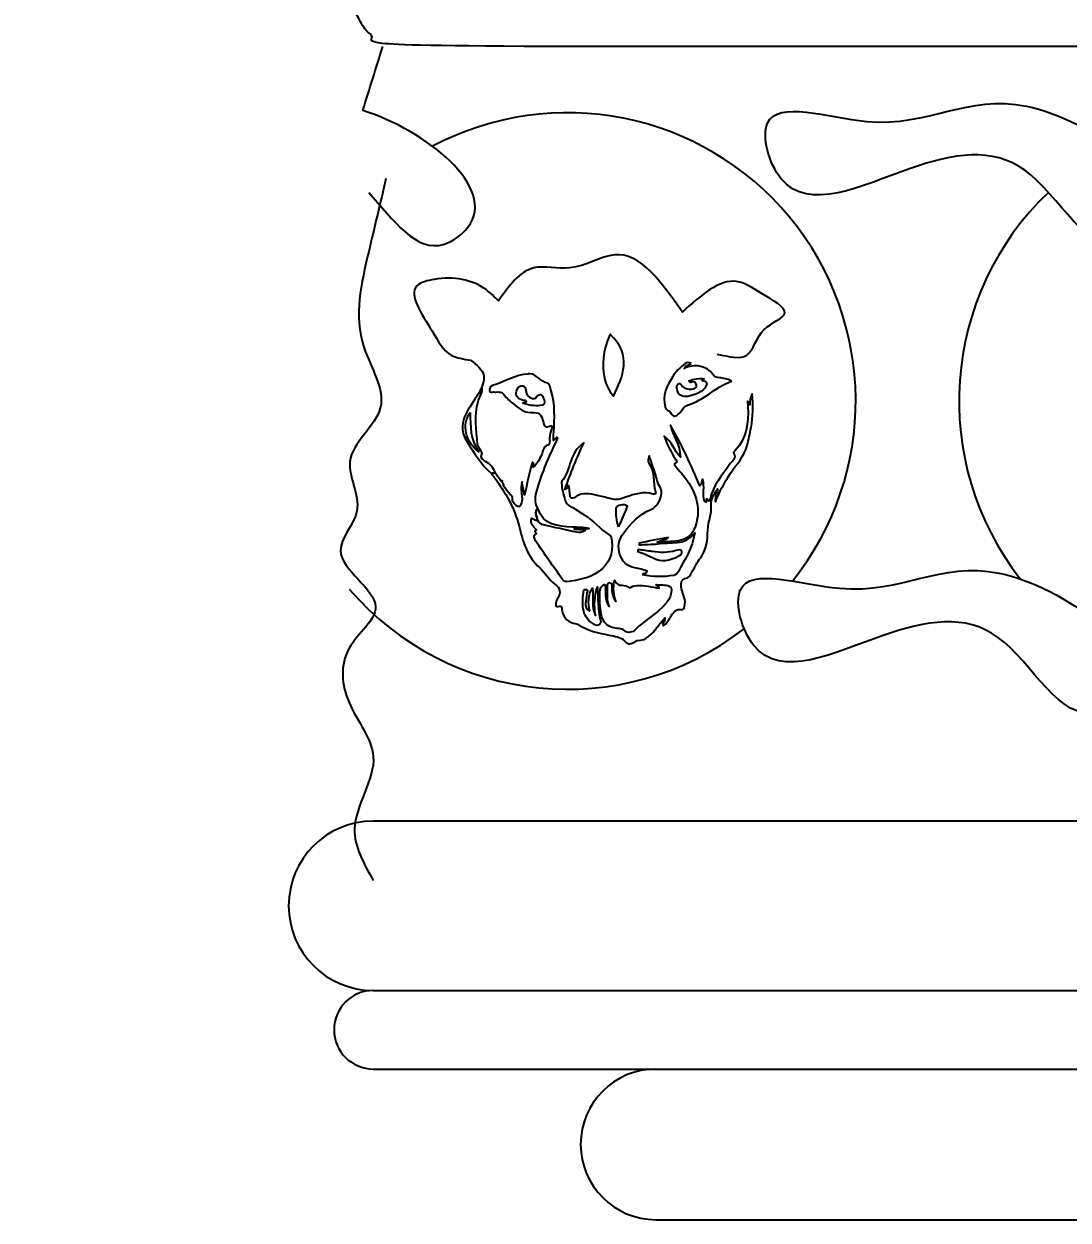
# Model space of a CAD drawing. Header units: millimetres. Extents: x 1155 to 2227, y 540 to 1342.
# Drawn here: x 1861.22 to 1869.18, y 741.71 to 750.83 of the extents above; entities that cross this region are included whole.
import ezdxf

# ---------------------------------------------------------------- set-up
doc = ezdxf.new("R2010")
doc.units = ezdxf.units.MM
doc.layers.add('dimension', color=4, linetype='Continuous')
doc.styles.get("Standard").update_dxf_attribs({"font": 'arial.ttf'})
doc.dimstyles.new('25', dxfattribs={"dimscale": 1.5, "dimtxt": 1, "dimasz": 0.5, "dimexe": 0.1875, "dimexo": 1, "dimgap": 0.125, "dimtad": 0, "dimtih": 1, "dimtoh": 1, "dimdec": 4, "dimzin": 4, "dimdsep": 46, "dimlunit": 4, "dimtxsty": 'Standard', "dimblk1": 'CLOSEDBLANK', "dimblk2": 'CLOSEDBLANK', "dimsah": 1, "dimcen": -1, "dimclrd": 256, "dimclre": 256, "dimclrt": 256, "dimadec": 0, "dimazin": 0, "dimtfac": 1, "dimtdec": 4, "dimtofl": 0, "dimtmove": 0, "dimatfit": 3, "dimldrblk": 'CLOSEDBLANK', "dimfxl": 1, "dimtolj": 1, "dimtzin": 4, "dimarcsym": 0})

# ---------------------------------------------------------------- blocks, each defined once
blk = doc.blocks.new('_CLOSEDBLANK')
at = {"color": 0, "linetype": 'ByBlock'}
for p, q in [((-1, 0.167), (0, 0)), ((-1, 0.167), (-1, -0.167)), ((0, 0), (-1, -0.167))]:
    blk.add_line(p, q, dxfattribs=at)
blk = doc.blocks.new('*D404')
at = {"layer": 'Defpoints', "color": 0, "transparency": 16777216}
for p in [(1861.9649, 757.7181), (1851.5499, 703.7181), (1863.2749, 703.7181)]:
    blk.add_point(p, dxfattribs=at)
at = {"layer": 'dimension', "lineweight": -2, "transparency": 16777216}
for p, q in [((1861.2149, 757.7181), (1851.2544, 757.7181)), ((1851.5499, 757.5306), (1851.5499, 731.1441)), ((1851.5499, 703.9056), (1851.5499, 728.4715)), ((1862.5249, 703.7181), (1851.2544, 703.7181))]:
    blk.add_line(p, q, dxfattribs=at)
at = {"layer": 'dimension', "lineweight": -2, "transparency": 16777216, "xscale": 0.1875, "yscale": 0.1875, "zscale": 0.1875}
for p, rotation in [((1851.5499, 757.7181), 90), ((1851.5499, 703.7181), 270)]:
    blk.add_blockref('_CLOSEDBLANK', p, dxfattribs=dict(at, rotation=rotation))
at = {"layer": 'dimension', "transparency": 16777216, "insert": (1851.5499, 729.8078), "char_height": 2.25, "attachment_point": 5}
blk.add_mtext('\\A1;4\'-6"', dxfattribs=at)

msp = doc.modelspace()

# ---------------------------------------------------------------- linework, layer by layer
at = {"color": 0}
msp.add_line((1863.88613, 742.86193), (1899.024, 742.86193), dxfattribs=at)
msp.add_lwpolyline([(1934.16187, 743.4607, 1), (1934.16187, 744.7516), (1899.024, 744.7516), (1863.88613, 744.7516, 1), (1863.88613, 743.4607), (1899.024, 743.4607)], format="xyb", close=True, dxfattribs=at)
msp.add_lwpolyline([(1866.04145, 742.86193, 1), (1866.04145, 741.71336), (1870.27436, 741.71336), (1874.50728, 741.71336, 1), (1874.50728, 742.86193)], format="xyb", dxfattribs=at)
for centre, radius, start, end in [((1865.36709, 747.95365), 2.19705, 321.341843, 117.926669), ((1870.54909, 747.95365), 2.19705, 133.631201, 218.162254), ((1865.36709, 747.95365), 2.19705, 220.71598, 307.800758), ((1863.88613, 743.16131), 0.29938, 90, 270)]:
    msp.add_arc(centre, radius, start, end, dxfattribs=at)
msp.add_rational_spline([(1934.1969, 749.54386), (1934.00837, 749.33444), (1933.7841, 749.00265), (1933.48387, 749.22161), (1933.44068, 749.27745), (1933.20585, 749.58109), (1933.7707, 750.02133), (1934.2418, 750.16829), (1934.19102, 750.33108), (1934.14023, 750.49387), (1934.08945, 750.65666), (1922.40097, 750.65666), (1910.71248, 750.65666), (1899.024, 750.65666), (1887.33552, 750.65666), (1875.64704, 750.65666), (1863.95855, 750.65666), (1863.79945, 750.77025), (1863.70998, 750.94407), (1863.70998, 751.13956), (1863.70998, 751.33506), (1863.79945, 751.50887), (1863.95855, 751.62247)], [1, 1, 1, 1, 1, 1, 1, 1, 1, 1, 1, 1, 1, 1, 1, 1, 1, 0.926078913375, 0.926078913375, 1, 0.926078913375, 0.926078913375, 1], degree=3, knots=[0, 0, 0, 0, 0.2142143, 0.2796274, 0.2796274, 0.2796274, 0.6353215, 0.6353215, 0.6353215, 1.6353215, 1.6353215, 1.6353215, 2.6353215, 2.6353215, 2.6353215, 3.6353215, 3.6353215, 3.6353215, 4.5860837, 4.5860837, 4.5860837, 5.5368459, 5.5368459, 5.5368459, 5.5368459], dxfattribs=at)
for points, knots in [([(1863.8511, 749.54386), (1864.03963, 749.33444), (1864.26391, 749.00265), (1864.56414, 749.22161), (1864.60732, 749.27745), (1864.84216, 749.58109), (1864.2773, 750.02133), (1863.80621, 750.16829), (1863.85699, 750.33108), (1863.90777, 750.49387), (1863.95855, 750.65666)], [0, 0, 0, 0, 0.2142143, 0.2796274, 0.2796274, 0.2796274, 0.6353215, 0.6353215, 0.6353215, 1.6353215, 1.6353215, 1.6353215, 1.6353215]), ([(1869.78932, 749.27745), (1870.04489, 749.6079), (1868.70499, 750.56159), (1867.96146, 749.88738), (1866.75168, 750.32837), (1867.0265, 749.29522), (1867.96862, 749.78123), (1868.92962, 749.94687), (1869.37545, 748.95127), (1869.74613, 749.22161), (1869.78932, 749.27745)], [0, 0, 0, 0, 1.3051352, 2.5285814, 3.2851311, 3.7202624, 4.7104716, 5.5823963, 6.5258493, 6.7463912, 6.7463912, 6.7463912, 6.7463912]), ([(1863.98296, 749.64946), (1863.93901, 749.46361), (1863.89505, 749.27776), (1863.8511, 749.09191), (1863.79381, 748.84967), (1863.69877, 748.44778), (1864.08516, 747.88611), (1863.58125, 747.53881), (1863.86354, 747.12429), (1863.47053, 746.75694), (1864.0937, 746.4159), (1863.61488, 746.07698), (1863.6613, 745.62494), (1864.0176, 745.2221), (1863.63907, 744.73384), (1863.81277, 744.42858), (1863.88613, 744.29965)], [-0.143798, -0.143798, -0.143798, -0.143798, 0, 0, 0, 0.1874374, 0.3109524, 0.4321566, 0.529464, 0.6138027, 0.7436447, 0.8403659, 0.9468874, 1.0625565, 1.2094191, 1.3168061, 1.3168061, 1.3168061, 1.3168061]), ([(1866.50812, 748.31164), (1866.59563, 748.29065), (1866.77429, 748.24778), (1866.81308, 748.51587), (1867.12012, 748.61944), (1866.83585, 748.77642), (1866.58834, 748.94199), (1866.38361, 748.75781), (1866.24294, 748.63125), (1866.08283, 748.85936), (1865.83938, 749.20622), (1865.41746, 748.92012), (1865.06, 749.0261), (1864.92021, 748.8299), (1864.84038, 748.71786), (1864.80983, 748.74795), (1864.68272, 748.87308), (1864.45086, 748.91363), (1864.10988, 748.82125), (1864.32915, 748.51453), (1864.43832, 748.29402), (1864.57503, 748.27306), (1864.62849, 748.26487), (1864.67396, 748.22874), (1864.75991, 748.16045), (1864.7143, 748.06238), (1864.69282, 748.01619)], [0, 0, 0, 0, 0.2263037, 0.4620049, 0.6617221, 0.8883836, 1.1046389, 1.57956, 1.57956, 1.57956, 2.25784, 2.610924, 2.8867791, 3.254005, 3.254005, 3.254005, 3.3813172, 3.783617, 3.924567, 4.2830403, 4.5216959, 4.6749141, 4.6749141, 4.6749141, 4.8283595, 4.9649423, 4.9649423, 4.9649423, 4.9649423]), ([(1865.69095, 748.46334), (1865.86194, 748.30521), (1865.79022, 748.13755), (1865.71718, 747.99152), (1865.67528, 748.03811), (1865.57627, 748.19222), (1865.69095, 748.46334)], [0, 0, 0, 0, 1, 1, 1, 2, 2, 2, 2]), ([(1865.13779, 747.04553), (1865.12166, 747.04468), (1865.1085, 747.05342), (1865.09469, 747.05977), (1865.07731, 747.01788), (1865.1086, 746.99637), (1865.12994, 746.97083), (1865.10679, 746.96158), (1865.1286, 746.95146), (1865.12937, 746.94175), (1865.1171, 746.93723), (1865.11122, 746.92848), (1865.11388, 746.91558), (1865.11581, 746.9062), (1865.11719, 746.89569), (1865.1224, 746.88815), (1865.1907, 746.78931), (1865.25923, 746.69062), (1865.32906, 746.59286), (1865.33557, 746.58374), (1865.35215, 746.57507), (1865.36257, 746.57656), (1865.44799, 746.5888), (1865.53436, 746.59964), (1865.60605, 746.65483), (1865.68227, 746.7135), (1865.71715, 746.78969), (1865.70438, 746.8864), (1865.702, 746.90445), (1865.69967, 746.92556), (1865.68488, 746.93394), (1865.61129, 746.97565), (1865.56326, 747.04921), (1865.48964, 747.08954), (1865.45674, 747.10757), (1865.42933, 747.1339), (1865.3932, 747.14716), (1865.36996, 747.1557), (1865.35431, 747.1798), (1865.3477, 747.20085), (1865.33484, 747.24175), (1865.32312, 747.28396), (1865.32206, 747.32771), (1865.32194, 747.3325), (1865.3209, 747.33879), (1865.32339, 747.3419), (1865.39396, 747.43001), (1865.38206, 747.56359), (1865.49121, 747.63376), (1865.43852, 747.51949), (1865.39049, 747.40568), (1865.34645, 747.27909), (1865.37454, 747.28907), (1865.36625, 747.30278), (1865.37409, 747.30926), (1865.3757, 747.30722), (1865.37847, 747.30532), (1865.37875, 747.30312), (1865.3807, 747.28727), (1865.38173, 747.2713), (1865.38384, 747.25547), (1865.38783, 747.22551), (1865.3831, 747.19312), (1865.43326, 747.22618), (1865.48031, 747.25719), (1865.5387, 747.24759), (1865.59248, 747.23369), (1865.625, 747.22528), (1865.65905, 747.21986), (1865.68998, 747.20993), (1865.73421, 747.19572), (1865.77242, 747.20554), (1865.81024, 747.2195), (1865.87898, 747.24488), (1865.94676, 747.26697), (1866.0207, 747.24391), (1866.03766, 747.23862), (1866.04118, 747.24923), (1866.03735, 747.26239), (1866.01644, 747.33409), (1866.03574, 747.41485), (1865.98763, 747.48054), (1865.97549, 747.49711), (1865.98636, 747.51682), (1865.98949, 747.53681), (1866.00476, 747.49178), (1866.02067, 747.44696), (1866.03511, 747.40167), (1866.04704, 747.36428), (1866.05246, 747.32635), (1866.07474, 747.29065), (1866.10465, 747.24274), (1866.05707, 747.14856), (1866.00232, 747.12654), (1865.91321, 747.09069), (1865.85335, 747.02405), (1865.79543, 746.94804), (1865.75274, 746.89203), (1865.74805, 746.84101), (1865.76625, 746.78413), (1865.78332, 746.73077), (1865.81902, 746.6908), (1865.88132, 746.68241), (1865.91257, 746.6782), (1865.94281, 746.66648), (1865.97441, 746.65791), (1865.97072, 746.63543), (1865.94575, 746.64975), (1865.94024, 746.62764), (1866.01952, 746.61389), (1866.09792, 746.61078), (1866.17658, 746.62442), (1866.19214, 746.62712), (1866.20473, 746.63971), (1866.21256, 746.65465), (1866.26016, 746.74536), (1866.31863, 746.83129), (1866.33692, 746.94842), (1866.2594, 746.84431), (1866.14974, 746.88208), (1866.05449, 746.86557), (1866.00892, 746.85768), (1865.96055, 746.86408), (1865.91344, 746.85628), (1865.91296, 746.86096), (1865.91248, 746.86564), (1865.912, 746.87032), (1865.98601, 746.88492), (1866.06003, 746.89953), (1866.13403, 746.91413), (1866.11361, 746.8911), (1866.07957, 746.89669), (1866.05066, 746.8769), (1866.10836, 746.88063), (1866.15995, 746.88044), (1866.21034, 746.88811), (1866.27513, 746.89797), (1866.32194, 746.93401), (1866.34161, 746.99952), (1866.3942, 747.15023), (1866.33665, 747.27452), (1866.24711, 747.39077), (1866.23247, 747.40977), (1866.21272, 747.42509), (1866.19972, 747.44499), (1866.19307, 747.45517), (1866.16439, 747.47058), (1866.19902, 747.48664), (1866.20687, 747.49028), (1866.19238, 747.50568), (1866.18714, 747.51473), (1866.15754, 747.56582), (1866.12716, 747.61645), (1866.10396, 747.68581), (1866.16308, 747.64117), (1866.17867, 747.57888), (1866.22732, 747.52651), (1866.22511, 747.62297), (1866.16873, 747.68894), (1866.15165, 747.76873), (1866.23932, 747.62224), (1866.3077, 747.4659), (1866.37585, 747.30585), (1866.39793, 747.32583), (1866.38301, 747.34595), (1866.39868, 747.35846), (1866.41453, 747.29935), (1866.39393, 747.23702), (1866.41074, 747.18977), (1866.43968, 747.15866), (1866.40789, 747.23897), (1866.44297, 747.19231), (1866.44744, 747.18635), (1866.45392, 747.20194), (1866.45512, 747.20793), (1866.47592, 747.31135), (1866.54631, 747.3861), (1866.60244, 747.46957), (1866.61879, 747.4939), (1866.66192, 747.5152), (1866.63182, 747.55788), (1866.63047, 747.55979), (1866.64037, 747.57028), (1866.6457, 747.57616), (1866.73192, 747.67115), (1866.74755, 747.78666), (1866.74231, 747.90822), (1866.7417, 747.92256), (1866.74045, 747.93688), (1866.73945, 747.9518), (1866.75553, 747.94832), (1866.74438, 747.93391), (1866.75587, 747.92429), (1866.76023, 747.95192), (1866.7576, 747.97916), (1866.77482, 748.00837), (1866.78377, 747.91775), (1866.78159, 747.83406), (1866.76628, 747.75091), (1866.75788, 747.70529), (1866.74901, 747.65959), (1866.73689, 747.61486), (1866.71464, 747.53272), (1866.65624, 747.4713), (1866.6103, 747.40291), (1866.5772, 747.35364), (1866.54793, 747.30235), (1866.52216, 747.24901), (1866.51403, 747.23217), (1866.50746, 747.21459), (1866.49534, 747.1859), (1866.48764, 747.22687), (1866.50879, 747.24894), (1866.51154, 747.28508), (1866.47954, 747.23937), (1866.45813, 747.19854), (1866.46146, 747.15216), (1866.46407, 747.11562), (1866.45888, 747.08192), (1866.44854, 747.04815), (1866.42739, 746.97908), (1866.44504, 746.9051), (1866.41809, 746.83556), (1866.4077, 746.80875), (1866.40089, 746.78048), (1866.3822, 746.7588), (1866.35244, 746.72428), (1866.3364, 746.68198), (1866.3123, 746.64433), (1866.29962, 746.62452), (1866.29723, 746.60393), (1866.26208, 746.59971), (1866.23437, 746.59638), (1866.22739, 746.55629), (1866.23657, 746.52253), (1866.24861, 746.47828), (1866.27253, 746.43559), (1866.25871, 746.3868), (1866.25516, 746.37426), (1866.25492, 746.35941), (1866.23595, 746.36332), (1866.19579, 746.3716), (1866.1754, 746.34556), (1866.15737, 746.31746), (1866.13974, 746.28998), (1866.12746, 746.25841), (1866.09509, 746.24084), (1866.08592, 746.26535), (1866.11593, 746.27497), (1866.10824, 746.30051), (1866.08632, 746.27344), (1866.0672, 746.24821), (1866.04638, 746.22448), (1866.00661, 746.17916), (1865.97252, 746.12476), (1865.89983, 746.12903), (1865.89332, 746.12942), (1865.88658, 746.12111), (1865.87953, 746.1177), (1865.8528, 746.1048), (1865.83311, 746.08911), (1865.80242, 746.12476), (1865.77643, 746.15496), (1865.72634, 746.16025), (1865.68354, 746.1692), (1865.60293, 746.18607), (1865.52144, 746.20215), (1865.45043, 746.2482), (1865.44521, 746.25158), (1865.43942, 746.25552), (1865.43353, 746.25624), (1865.37355, 746.26362), (1865.3413, 746.29325), (1865.32532, 746.35336), (1865.32114, 746.36906), (1865.33176, 746.40158), (1865.29189, 746.38724), (1865.27786, 746.3822), (1865.27631, 746.4026), (1865.27746, 746.41166), (1865.27922, 746.42552), (1865.28486, 746.43974), (1865.29208, 746.4519), (1865.31773, 746.4951), (1865.31219, 746.52758), (1865.2694, 746.55879), (1865.22392, 746.59197), (1865.19679, 746.64496), (1865.1551, 746.68203), (1865.05911, 746.76739), (1865.02524, 746.88593), (1864.99705, 747.00015), (1864.96234, 747.14075), (1864.89142, 747.257), (1864.80946, 747.37055), (1864.80197, 747.38092), (1864.79498, 747.39165), (1864.78777, 747.40222), (1864.79671, 747.40378), (1864.80562, 747.40533), (1864.81453, 747.40688), (1864.82934, 747.3865), (1864.84415, 747.36613), (1864.85895, 747.34577), (1864.86183, 747.3433), (1864.86472, 747.34081), (1864.86761, 747.33832), (1864.87115, 747.33206), (1864.8747, 747.3258), (1864.87824, 747.31954), (1864.87819, 747.31587), (1864.87814, 747.31221), (1864.87809, 747.30854), (1864.89684, 747.28395), (1864.91181, 747.25603), (1864.93709, 747.23715), (1864.94622, 747.23033), (1864.949, 747.22427), (1864.94675, 747.21325), (1864.94139, 747.18688), (1864.95947, 747.17301), (1864.97666, 747.15775), (1864.99367, 747.14266), (1865.0027, 747.1455), (1865.01177, 747.16556), (1865.02598, 747.19701), (1865.01962, 747.22875), (1865.01555, 747.2604), (1865.01227, 747.28598), (1865.01052, 747.31131), (1865.02026, 747.33809), (1865.02611, 747.30552), (1865.03197, 747.27296), (1865.03858, 747.23622), (1865.0616, 747.32231), (1865.06967, 747.40729), (1865.10022, 747.4885), (1865.11767, 747.47572), (1865.09906, 747.46322), (1865.10612, 747.44997), (1865.13536, 747.47578), (1865.15385, 747.50769), (1865.1688, 747.54244), (1865.18067, 747.57003), (1865.17724, 747.60661), (1865.21801, 747.61779), (1865.22839, 747.62064), (1865.23357, 747.64205), (1865.23035, 747.65695), (1865.22527, 747.68041), (1865.23391, 747.70085), (1865.23974, 747.72259), (1865.24504, 747.74233), (1865.26793, 747.77885), (1865.21275, 747.75778), (1865.19405, 747.75064), (1865.18731, 747.77483), (1865.1835, 747.7889), (1865.16487, 747.8576), (1865.15695, 747.86647), (1865.08458, 747.86652), (1865.03093, 747.86655), (1864.99473, 747.89926), (1864.95799, 747.92902), (1864.93104, 747.95084), (1864.90274, 747.97231), (1864.88253, 748.00252), (1864.86316, 748.03149), (1864.83019, 748.01925), (1864.8024, 748.02257), (1864.79181, 748.02383), (1864.77421, 748.01205), (1864.77185, 748.03228), (1864.76992, 748.04884), (1864.77719, 748.06583), (1864.79478, 748.07065), (1864.88661, 748.0958), (1864.96709, 748.1556), (1865.06587, 748.15943), (1865.07061, 748.15961), (1865.07541, 748.16226), (1865.07999, 748.16179), (1865.13419, 748.15627), (1865.16141, 748.0991), (1865.21632, 748.09052), (1865.2279, 748.08871), (1865.23573, 748.05243), (1865.24236, 748.03112), (1865.27451, 747.92775), (1865.26773, 747.82173), (1865.26206, 747.71587), (1865.26105, 747.69701), (1865.26014, 747.67815), (1865.25889, 747.65336), (1865.27154, 747.66441), (1865.27937, 747.67125), (1865.28666, 747.67761), (1865.29432, 747.67338), (1865.29248, 747.6686), (1865.29049, 747.66437), (1865.2312, 747.53797), (1865.17307, 747.41121), (1865.13544, 747.27603), (1865.12223, 747.22857), (1865.11051, 747.18283), (1865.14028, 747.13763), (1865.1115, 747.10767), (1865.13243, 747.07639), (1865.13779, 747.04553)], [0, 0, 0, 0, 1, 1, 1, 2, 2, 2, 3, 3, 3, 4, 4, 4, 5, 5, 5, 6, 6, 6, 7, 7, 7, 8, 8, 8, 9, 9, 9, 10, 10, 10, 11, 11, 11, 12, 12, 12, 13, 13, 13, 14, 14, 14, 15, 15, 15, 16, 16, 16, 17, 17, 17, 18, 18, 18, 19, 19, 19, 20, 20, 20, 21, 21, 21, 22, 22, 22, 23, 23, 23, 24, 24, 24, 25, 25, 25, 26, 26, 26, 27, 27, 27, 28, 28, 28, 29, 29, 29, 30, 30, 30, 31, 31, 31, 32, 32, 32, 33, 33, 33, 34, 34, 34, 35, 35, 35, 36, 36, 36, 37, 37, 37, 38, 38, 38, 39, 39, 39, 40, 40, 40, 41, 41, 41, 42, 42, 42, 43, 43, 43, 44, 44, 44, 45, 45, 45, 46, 46, 46, 47, 47, 47, 48, 48, 48, 49, 49, 49, 50, 50, 50, 51, 51, 51, 52, 52, 52, 53, 53, 53, 54, 54, 54, 55, 55, 55, 56, 56, 56, 57, 57, 57, 58, 58, 58, 59, 59, 59, 60, 60, 60, 61, 61, 61, 62, 62, 62, 63, 63, 63, 64, 64, 64, 65, 65, 65, 66, 66, 66, 67, 67, 67, 68, 68, 68, 69, 69, 69, 70, 70, 70, 71, 71, 71, 72, 72, 72, 73, 73, 73, 74, 74, 74, 75, 75, 75, 76, 76, 76, 77, 77, 77, 78, 78, 78, 79, 79, 79, 80, 80, 80, 81, 81, 81, 82, 82, 82, 83, 83, 83, 84, 84, 84, 85, 85, 85, 86, 86, 86, 87, 87, 87, 88, 88, 88, 89, 89, 89, 90, 90, 90, 91, 91, 91, 92, 92, 92, 93, 93, 93, 94, 94, 94, 95, 95, 95, 96, 96, 96, 97, 97, 97, 98, 98, 98, 99, 99, 99, 100, 100, 100, 101, 101, 101, 102, 102, 102, 103, 103, 103, 104, 104, 104, 105, 105, 105, 106, 106, 106, 107, 107, 107, 108, 108, 108, 109, 109, 109, 110, 110, 110, 111, 111, 111, 112, 112, 112, 113, 113, 113, 114, 114, 114, 115, 115, 115, 116, 116, 116, 117, 117, 117, 118, 118, 118, 119, 119, 119, 120, 120, 120, 121, 121, 121, 122, 122, 122, 123, 123, 123, 124, 124, 124, 125, 125, 125, 126, 126, 126, 127, 127, 127, 128, 128, 128, 129, 129, 129, 130, 130, 130, 131, 131, 131, 132, 132, 132, 133, 133, 133, 134, 134, 134, 135, 135, 135, 136, 136, 136, 136]), ([(1866.31073, 748.24037), (1866.29057, 748.22886), (1866.26907, 748.22784), (1866.25713, 748.20139), (1866.29755, 748.22004), (1866.33384, 748.22731), (1866.37445, 748.21828), (1866.41818, 748.20856), (1866.45332, 748.18972), (1866.4775, 748.15292), (1866.49035, 748.13337), (1866.50975, 748.13378), (1866.52793, 748.13107), (1866.55619, 748.12686), (1866.58472, 748.1248), (1866.61627, 748.10504), (1866.49272, 748.05811), (1866.40549, 747.95829), (1866.28198, 747.92237), (1866.24978, 747.913), (1866.24219, 747.87781), (1866.21916, 747.85806), (1866.19171, 747.83452), (1866.17063, 747.8278), (1866.15214, 747.86693), (1866.14421, 747.88373), (1866.12012, 747.87736), (1866.11185, 747.90672), (1866.08671, 747.99599), (1866.12446, 748.07083), (1866.16628, 748.13601), (1866.18945, 748.17211), (1866.22488, 748.21187), (1866.2647, 748.23989), (1866.27776, 748.24908), (1866.29154, 748.24876), (1866.31073, 748.24037)], [0, 0, 0, 0, 1, 1, 1, 2, 2, 2, 3, 3, 3, 4, 4, 4, 5, 5, 5, 6, 6, 6, 7, 7, 7, 8, 8, 8, 9, 9, 9, 10, 10, 10, 11, 11, 11, 12, 12, 12, 12]), ([(1865.02291, 747.93832), (1865.07258, 747.91988), (1865.11502, 747.91463), (1865.15831, 747.91884), (1865.18574, 747.92151), (1865.20009, 747.93653), (1865.18804, 747.96482), (1865.17946, 747.98497), (1865.17737, 748.01446), (1865.13919, 747.99676), (1865.12551, 747.99042), (1865.13308, 747.9722), (1865.11579, 747.9721), (1865.07119, 747.97187), (1865.05284, 747.99724), (1865.04887, 748.03739), (1865.04734, 748.05283), (1865.04481, 748.06617), (1865.02597, 748.06827), (1865.00624, 748.07046), (1864.99216, 748.06334), (1864.98319, 748.04499), (1864.96234, 748.0023), (1864.979, 747.97118), (1865.02948, 747.95825), (1865.03748, 747.9562), (1865.04897, 747.96075), (1865.05349, 747.94813), (1865.04568, 747.94563), (1865.03843, 747.9433), (1865.02291, 747.93832)], [0, 0, 0, 0, 1, 1, 1, 2, 2, 2, 3, 3, 3, 4, 4, 4, 5, 5, 5, 6, 6, 6, 7, 7, 7, 8, 8, 8, 9, 9, 9, 10, 10, 10, 10]), ([(1866.41097, 748.12193), (1866.36916, 748.13039), (1866.33044, 748.12343), (1866.29201, 748.10685), (1866.29928, 748.09347), (1866.3059, 748.09373), (1866.31182, 748.09676), (1866.33608, 748.10918), (1866.34495, 748.09184), (1866.34974, 748.07478), (1866.35524, 748.05518), (1866.33676, 748.05039), (1866.32376, 748.04696), (1866.29442, 748.03923), (1866.26712, 748.04457), (1866.24313, 748.06503), (1866.23332, 748.07339), (1866.22699, 748.09529), (1866.21022, 748.08403), (1866.19601, 748.07448), (1866.19973, 748.05444), (1866.20256, 748.03888), (1866.20684, 748.01534), (1866.2204, 747.99748), (1866.24371, 747.98957), (1866.28117, 747.97686), (1866.3977, 748.01796), (1866.41602, 748.05359), (1866.42549, 748.072), (1866.44314, 748.10046), (1866.40175, 748.10974), (1866.39859, 748.11045), (1866.3849, 748.10915), (1866.39744, 748.11829), (1866.40097, 748.12086), (1866.40641, 748.12079), (1866.41097, 748.12193)], [0, 0, 0, 0, 1, 1, 1, 2, 2, 2, 3, 3, 3, 4, 4, 4, 5, 5, 5, 6, 6, 6, 7, 7, 7, 8, 8, 8, 9, 9, 9, 10, 10, 10, 11, 11, 11, 12, 12, 12, 12]), ([(1864.81453, 747.40688), (1864.80562, 747.40533), (1864.79671, 747.40378), (1864.78777, 747.40222), (1864.70615, 747.46711), (1864.65853, 747.55836), (1864.60189, 747.64251), (1864.54556, 747.7262), (1864.55895, 747.80839), (1864.61043, 747.8887), (1864.6432, 747.93982), (1864.67635, 747.9907), (1864.7154, 748.05107), (1864.71894, 748.00501), (1864.69296, 747.98018), (1864.68467, 747.94976), (1864.65513, 747.8414), (1864.67164, 747.73367), (1864.68053, 747.62574), (1864.68185, 747.6096), (1864.69586, 747.59448), (1864.70415, 747.57896), (1864.71051, 747.56707), (1864.7201, 747.55929), (1864.7117, 747.54067), (1864.70097, 747.51686), (1864.72583, 747.50438), (1864.7427, 747.49365), (1864.77631, 747.47227), (1864.80337, 747.4464), (1864.81453, 747.40688)], [0, 0, 0, 0, 1, 1, 1, 2, 2, 2, 3, 3, 3, 4, 4, 4, 5, 5, 5, 6, 6, 6, 7, 7, 7, 8, 8, 8, 9, 9, 9, 10, 10, 10, 10]), ([(1864.62409, 747.86505), (1864.55911, 747.77225), (1864.58808, 747.64147), (1864.68957, 747.56697), (1864.625, 747.66097), (1864.62639, 747.75739), (1864.62409, 747.86505)], [0, 0, 0, 0, 1, 1, 1, 2, 2, 2, 2]), ([(1864.86761, 747.33832), (1864.86472, 747.34081), (1864.86183, 747.3433), (1864.85895, 747.34577), (1864.86308, 747.34584), (1864.86719, 747.34593), (1864.87131, 747.34602), (1864.87007, 747.34345), (1864.86884, 747.34089), (1864.86761, 747.33832)], [0, 0, 0, 0, 1, 1, 1, 2, 2, 2, 3, 3, 3, 3]), ([(1864.87809, 747.30854), (1864.87814, 747.31221), (1864.87819, 747.31587), (1864.87824, 747.31954), (1864.87819, 747.31588), (1864.87814, 747.31221), (1864.87809, 747.30854)], [0, 0, 0, 0, 1, 1, 1, 2, 2, 2, 2]), ([(1865.75543, 746.99339), (1865.77946, 747.04973), (1865.79872, 747.09469), (1865.81776, 747.13974), (1865.82082, 747.14698), (1865.82499, 747.1566), (1865.81521, 747.16048), (1865.79688, 747.16775), (1865.77753, 747.16496), (1865.75897, 747.16011), (1865.74218, 747.15572), (1865.73874, 747.14152), (1865.73777, 747.1265), (1865.73511, 747.08524), (1865.73994, 747.04492), (1865.75543, 746.99339)], [0, 0, 0, 0, 1, 1, 1, 2, 2, 2, 3, 3, 3, 4, 4, 4, 5, 5, 5, 5]), ([(1865.13779, 747.04553), (1865.13243, 747.07639), (1865.1115, 747.10767), (1865.14028, 747.13763), (1865.17953, 747.00113), (1865.29475, 747.00123), (1865.40387, 746.99265), (1865.44655, 746.9893), (1865.48971, 746.9921), (1865.53286, 746.98215), (1865.4955, 746.98215), (1865.45815, 746.98215), (1865.4208, 746.98215), (1865.42075, 746.97956), (1865.4207, 746.97697), (1865.42066, 746.97439), (1865.44517, 746.97279), (1865.46968, 746.97119), (1865.50349, 746.96899), (1865.47715, 746.95081), (1865.45581, 746.95128), (1865.4351, 746.95567), (1865.35035, 746.97363), (1865.26584, 746.99271), (1865.18121, 747.01124), (1865.16104, 747.01565), (1865.14596, 747.02611), (1865.13779, 747.04553)], [0, 0, 0, 0, 1, 1, 1, 2, 2, 2, 3, 3, 3, 4, 4, 4, 5, 5, 5, 6, 6, 6, 7, 7, 7, 8, 8, 8, 9, 9, 9, 9]), ([(1865.90656, 746.82074), (1865.94191, 746.81601), (1865.97734, 746.81177), (1866.0126, 746.80643), (1866.07321, 746.79725), (1866.13318, 746.79463), (1866.19287, 746.81378), (1866.20822, 746.8187), (1866.23137, 746.827), (1866.23901, 746.80541), (1866.24524, 746.78781), (1866.2244, 746.77871), (1866.21112, 746.77127), (1866.14774, 746.73576), (1866.08193, 746.72443), (1866.01461, 746.75955), (1865.97854, 746.77837), (1865.94195, 746.79582), (1865.90196, 746.80628), (1865.90349, 746.8111), (1865.90502, 746.81592), (1865.90656, 746.82074)], [0, 0, 0, 0, 1, 1, 1, 2, 2, 2, 3, 3, 3, 4, 4, 4, 5, 5, 5, 6, 6, 6, 7, 7, 7, 7]), ([(1869.58205, 745.71861), (1869.83763, 746.04906), (1868.49773, 747.00275), (1867.75419, 746.32854), (1866.54441, 746.76953), (1866.81924, 745.73638), (1867.76136, 746.22239), (1868.72236, 746.38803), (1869.16819, 745.39243), (1869.53887, 745.66277), (1869.58205, 745.71861)], [0, 0, 0, 0, 1.3051352, 2.5285814, 3.2851311, 3.7202624, 4.7104716, 5.5823963, 6.5258493, 6.7463912, 6.7463912, 6.7463912, 6.7463912]), ([(1865.53759, 746.34945), (1865.50519, 746.36759), (1865.50362, 746.39041), (1865.50485, 746.41246), (1865.50627, 746.43793), (1865.51126, 746.46318), (1865.51457, 746.48855), (1865.51592, 746.49889), (1865.52451, 746.51347), (1865.50869, 746.51707), (1865.49109, 746.52107), (1865.48941, 746.50489), (1865.48762, 746.49204), (1865.48118, 746.44571), (1865.48034, 746.39835), (1865.49044, 746.35356), (1865.50046, 746.30915), (1865.53074, 746.27342), (1865.57066, 746.24992), (1865.59925, 746.23308), (1865.62657, 746.24985), (1865.61851, 746.2814), (1865.59696, 746.36565), (1865.59845, 746.4513), (1865.59444, 746.53711), (1865.57091, 746.46543), (1865.56955, 746.39274), (1865.57956, 746.3189), (1865.54552, 746.38505), (1865.56538, 746.4565), (1865.55759, 746.52599), (1865.52204, 746.47387), (1865.52261, 746.41655), (1865.53759, 746.34945)], [0, 0, 0, 0, 1, 1, 1, 2, 2, 2, 3, 3, 3, 4, 4, 4, 5, 5, 5, 6, 6, 6, 7, 7, 7, 8, 8, 8, 9, 9, 9, 10, 10, 10, 11, 11, 11, 11]), ([(1865.6525, 746.55719), (1865.6248, 746.54274), (1865.61254, 746.52456), (1865.61306, 746.4952), (1865.61403, 746.44065), (1865.61277, 746.38623), (1865.62318, 746.33215), (1865.63659, 746.2625), (1865.6753, 746.22577), (1865.74627, 746.22089), (1865.76432, 746.21965), (1865.78071, 746.21819), (1865.79561, 746.20622), (1865.82792, 746.18027), (1865.8616, 746.18801), (1865.887, 746.21368), (1865.95707, 746.28447), (1866.0482, 746.33002), (1866.11328, 746.40689), (1866.13258, 746.42968), (1866.15052, 746.45137), (1866.15365, 746.48114), (1866.15584, 746.50209), (1866.1696, 746.52861), (1866.14252, 746.54206), (1866.11185, 746.5573), (1866.077, 746.54783), (1866.04376, 746.55419), (1866.04574, 746.53812), (1866.06618, 746.5455), (1866.06668, 746.52634), (1866.00928, 746.53552), (1865.95366, 746.55124), (1865.89538, 746.54804), (1865.87277, 746.5468), (1865.85663, 746.54029), (1865.84148, 746.52597), (1865.81417, 746.5685), (1865.75062, 746.52356), (1865.72541, 746.58764), (1865.71169, 746.52325), (1865.72077, 746.47452), (1865.73645, 746.4258), (1865.70985, 746.45833), (1865.70432, 746.49612), (1865.7055, 746.53634), (1865.70588, 746.54956), (1865.70892, 746.56993), (1865.68804, 746.56941), (1865.66774, 746.5689), (1865.67149, 746.549), (1865.67127, 746.53545), (1865.67045, 746.48623), (1865.66752, 746.43683), (1865.68342, 746.38842), (1865.64297, 746.43887), (1865.66561, 746.49978), (1865.6525, 746.55719)], [0, 0, 0, 0, 1, 1, 1, 2, 2, 2, 3, 3, 3, 4, 4, 4, 5, 5, 5, 6, 6, 6, 7, 7, 7, 8, 8, 8, 9, 9, 9, 10, 10, 10, 11, 11, 11, 12, 12, 12, 13, 13, 13, 14, 14, 14, 15, 15, 15, 16, 16, 16, 17, 17, 17, 18, 18, 18, 19, 19, 19, 19])]:
    msp.add_open_spline(points, degree=3, knots=knots, dxfattribs=at)

# ---------------------------------------------------------------- dimensions: what is measured, and where the dimension line sits
at = {"layer": 'dimension'}
dim = msp.add_linear_dim(base=(1851.54991, 703.71812), p1=(1861.96492, 757.71812), p2=(1863.27485, 703.71812), angle=90, dimstyle='25', override={"dimtxt": 1.5, "dimasz": 0.125, "dimexe": 0.197, "dimexo": 0.5, "dimtm": 2.6543}, dxfattribs=at)
dim.commit()
dim.dimension.update_dxf_attribs({"geometry": '*D404', "text_midpoint": (1851.54991, 729.80779), "dimtype": 160})

doc.saveas('drawing.dxf')
